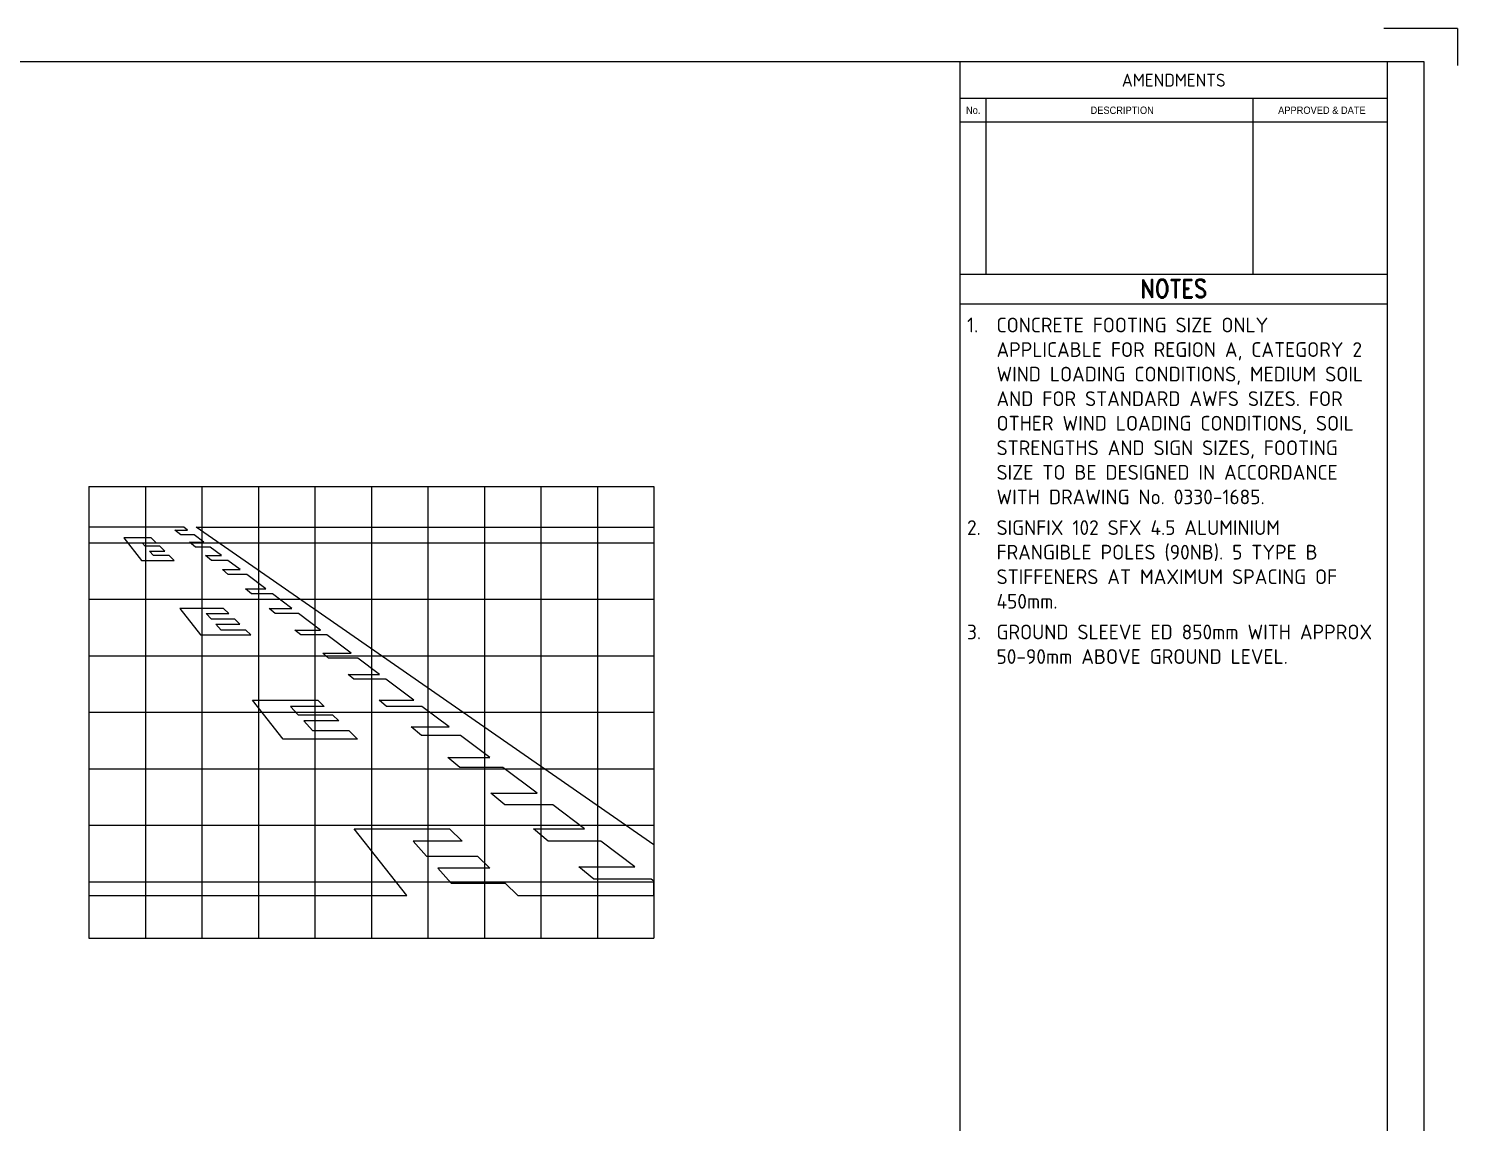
# Model space of a CAD drawing. Header units: inches. Extents: x 0 to 420, y 0 to 297.
# Drawn here: x 226.1 to 420, y 148.5 to 297 of the extents above; entities that cross this region are included whole.
import ezdxf
from ezdxf.enums import TextEntityAlignment as Align

# ---------------------------------------------------------------- set-up
doc = ezdxf.new("R2010")
doc.units = ezdxf.units.IN
doc.header["$MEASUREMENT"] = 0
for name, color, linetype in [('grid', 252, 'Continuous'), ('L25', 1, 'Continuous'), ('L50', 7, 'Continuous'), ('TBLK18', 4, 'Continuous'), ('TBLK25', 1, 'Continuous'), ('TBLK35', 3, 'Continuous'), ('TBLK50', 7, 'Continuous')]:
    doc.layers.add(name, color=color, linetype=linetype)
doc.styles.add('HELVL', font='helvl', dxfattribs={"width": 0.8})
doc.styles.add('ISO', font='iso3098b.shx')
doc.styles.add('ROMAND', font='romand')

# ---------------------------------------------------------------- blocks, each defined once
blk = doc.blocks.new('A3BBLK')
at = {"layer": 'TBLK25'}
for q in [(410, 297), (420, 292)]:
    blk.add_line((420, 297), q, dxfattribs=at)
at = {"layer": 'TBLK50'}
for p, q in [((415.5, 292.5), (13, 292.5)), ((352.5, 4.5), (352.5, 292.5)), ((415.5, 4.5), (415.5, 292.5))]:
    blk.add_line(p, q, dxfattribs=at)
blk = doc.blocks.new('TBLK NO LA')
at = {"layer": 'TBLK35'}
blk.add_line((410.5, 37), (410.5, 292.5), dxfattribs=at)
blk.add_blockref('A3BBLK', (0, 0))
at = {"layer": 'TBLK18', "style": 'ISO'}
blk.add_attdef('MR_DIRECTORATE', text='', height=1.5, dxfattribs=at).set_placement((381.5, 68.12), align=Align.CENTER)
for tag, p in [('STREET_NAME', (355.51, 62.1)), ('SUBURB_POSTCODE', (388.49, 62.1)), ('TELEPHONE_NO.', (368.31, 59.84)), ('FAX_NO.', (393.56, 59.84))]:
    blk.add_attdef(tag, p, '', height=1.5, dxfattribs=at)
at = {"layer": 'TBLK25', "style": 'ISO'}
for tag, height, p in [('MR_BRANCH', 2, (381.5, 65.2)), ('ROAD_SECTION', 1.75, (384, 29.88)), ('SLK', 1.75, (384, 26.82)), ('CHAINAGE', 1.75, (384, 19.92)), ('LOCAL_AUTHORITY', 1.75, (384, 17.02))]:
    blk.add_attdef(tag, text='', height=height, dxfattribs=at).set_placement(p, align=Align.CENTER)
for tag, p, height in [('FILE_NUMBER', (371.77, 54.24), 2.5), ('DESIGNED_/_DRAWN', (371.77, 49.49), 2), ('VERIFIED', (371.77, 44.49), 2), ('APPROVED', (371.77, 39.49), 2)]:
    blk.add_attdef(tag, p, '', height=height, dxfattribs=at)
at = {"layer": 'TBLK35', "style": 'ISO', "width": 0.9}
for tag, p in [('ROAD_PROJECT&NUMBER', (384, 32.94)), ('DRAWING_DESCRIPTION', (384, 23))]:
    blk.add_attdef(tag, text='', height=2.5, dxfattribs=at).set_placement(p, align=Align.CENTER)
at = {"layer": 'TBLK50', "style": 'ISO'}
blk.add_attdef('MRWA_DRG_NUMBER', (356.29, 6.08), '', height=5, dxfattribs=at)
blk = doc.blocks.new('a3_vamend')
at = {"layer": 'TBLK25'}
for p, q in [((0, -5), (-58, -5)), ((-54.43, -28.9), (-54.43, -5)), ((-18.22, -28.9), (-18.22, -5)), ((0, -8.2), (-58, -8.2)), ((0, -28.9), (-58, -28.9)), ((0, -32.9), (-58, -32.9))]:
    blk.add_line(p, q, dxfattribs=at)
at = {"layer": 'TBLK18', "style": 'HELVL', "width": 0.9}
for s, p in [('No.', (-56.21, -7.09)), ('DESCRIPTION', (-35.99, -7.09)), ('APPROVED & DATE', (-8.89, -7.09))]:
    blk.add_text(s, height=1, dxfattribs=at).set_placement(p, align=Align.CENTER)
at = {"layer": 'TBLK25', "style": 'ISO'}
blk.add_text('AMENDMENTS', height=1.75, dxfattribs=at).set_placement((-29, -3.38), align=Align.CENTER)
at = {"layer": 'TBLK25', "style": 'ROMAND', "width": 0.85}
blk.add_text('NOTES', height=2.5, dxfattribs=at).set_placement((-29, -32.06), align=Align.CENTER)

msp = doc.modelspace()

# ---------------------------------------------------------------- linework, layer by layer
at = {"layer": 'grid'}
for p, q in [((234.2897423, 234.8502107), (234.2897423, 173.5168606)), ((234.2897423, 234.8502107), (310.9564299, 234.8502107)), ((241.956411, 234.8502107), (241.956411, 173.5168606)), ((249.6230798, 234.8502107), (249.6230798, 173.5168606)), ((257.2897486, 234.8502107), (257.2897486, 173.5168606)), ((264.9564173, 234.8502107), (264.9564173, 173.5168606)), ((272.6230861, 234.8502107), (272.6230861, 173.5168606)), ((280.2897549, 234.8502107), (280.2897549, 173.5168606)), ((287.9564236, 234.8502107), (287.9564236, 173.5168606)), ((295.6230924, 234.8502107), (295.6230924, 173.5168606)), ((303.2897611, 234.8502107), (303.2897611, 173.5168606)), ((310.9564299, 234.8502107), (310.9564299, 173.5168606)), ((234.2897423, 227.1835419), (310.9564299, 227.1835419)), ((234.2897423, 219.5168732), (310.9564299, 219.5168732)), ((234.2897423, 211.8502044), (310.9564299, 211.8502044)), ((234.2897423, 204.1835356), (310.9564299, 204.1835356)), ((234.2897423, 196.5168669), (310.9564299, 196.5168669)), ((234.2897423, 188.8501981), (310.9564299, 188.8501981)), ((234.2897423, 181.1835293), (310.9564299, 181.1835293)), ((234.2897423, 173.5168606), (310.9564299, 173.5168606))]:
    msp.add_line(p, q, dxfattribs=at)
at = {"layer": 'L50'}
for points in [[(234.2897423, 229.3119654), (234.2897423, 179.3119654), (277.4462587, 179.3119654), (270.2948723, 188.3476092), (283.2347096, 188.3476092), (284.9427363, 186.6809426), (278.2783576, 186.6809426), (280.1099606, 184.6640696), (287.00966, 184.6640696), (288.7176867, 182.9974029), (281.6235272, 182.9974029), (283.4568537, 180.9786321), (290.7865553, 180.9786321), (292.494582, 179.3119654), (310.9564299, 179.3119654), (310.9564299, 181.2693233), (310.6021043, 181.5362155), (302.7955822, 181.5362155), (300.7967394, 183.2028822), (308.3894408, 183.2028822), (303.7719743, 186.6809426), (296.6254818, 186.6809426), (294.626639, 188.3476092), (301.5593107, 188.3476092), (297.2338129, 191.6057471), (290.7191358, 191.6057471), (288.8202351, 193.1890805), (295.1317825, 193.1890805), (290.4657339, 196.7037349), (284.6050901, 196.7037349), (283.0060159, 198.0370682), (288.695603, 198.0370682), (284.7370303, 201.0188234), (279.4299799, 201.0188234), (278.0307899, 202.1854901), (283.1881659, 202.1854901), (279.4870595, 204.9733114), (274.6873401, 204.9733114), (273.6879187, 205.8066447), (278.3807277, 205.8066447), (274.5876611, 208.6637342), (270.261395, 208.6637342), (269.4618579, 209.3304008), (273.7025957, 209.3304008), (270.771954, 211.5378773), (266.8144188, 211.5378773), (266.0148817, 212.204544), (269.8868886, 212.204544), (266.5991749, 214.6809814), (263.0448763, 214.6809814), (262.2453392, 215.347648), (265.7141095, 215.347648), (262.7270137, 217.597648), (259.5469014, 217.597648), (258.7473643, 218.2643147), (261.8419483, 218.2643147), (259.1867512, 220.2643153), (256.3487522, 220.2643153), (255.5492151, 220.9309819), (258.3016858, 220.9309819), (255.7096794, 222.8833848), (253.2076873, 222.8833848), (252.4081502, 223.5500515), (254.824614, 223.5500515), (253.1651163, 224.8000515), (250.9090181, 224.8000515), (250.1094809, 225.4667182), (252.2800509, 225.4667182), (250.764292, 226.6084483), (248.7401974, 226.6084483), (247.9406603, 227.275115), (249.8792266, 227.275115), (248.5771121, 228.2559197), (246.7643757, 228.2559197), (245.9648386, 228.9225864), (247.6920467, 228.9225864), (247.1751078, 229.3119654)], [(310.9564299, 186.1840453), (248.8639065, 229.3119654), (310.9564299, 229.3119654)], [(241.903566, 226.735111), (241.4993471, 227.1802173), (243.4384316, 227.1802173), (242.755221, 227.846884), (239.0326199, 227.846884), (241.444078, 224.8000515), (245.8776637, 224.8000515), (245.194453, 225.4667182), (243.0554442, 225.4667182), (242.5089926, 226.0684443), (244.5777944, 226.0684443), (243.8945838, 226.735111)], [(250.92584, 216.8002174), (250.2016614, 217.597648), (253.2588019, 217.597648), (252.5755913, 218.2643147), (246.6168781, 218.2643147), (249.4529573, 214.6809814), (256.2478486, 214.6809814), (255.5646379, 215.347648), (252.2449763, 215.347648), (251.5312667, 216.1335507), (254.7592323, 216.1335507), (254.0760216, 216.8002174)], [(267.3489072, 203.8487358), (268.2029205, 203.0154025), (263.4443815, 203.0154025), (264.6478586, 201.6901915), (269.5610179, 201.6901915), (270.7566365, 200.5235249), (260.6580739, 200.5235249), (256.476675, 205.8066447), (265.3424108, 205.8066447), (266.1964241, 204.9733114), (261.6663262, 204.9733114), (262.6875982, 203.8487358)]]:
    msp.add_lwpolyline(points, close=True, dxfattribs=at)

# ---------------------------------------------------------------- block references
at = {"layer": 'L25'}
for name, p in [('TBLK NO LA', (0.0000004, -0.0000001)), ('a3_vamend', (410.5000002, 292.5))]:
    msp.add_blockref(name, p, dxfattribs=at)

# ---------------------------------------------------------------- texts
at = {"layer": 'L25', "insert": (353.4546417, 257.7563835), "char_height": 2, "width": 54.897932157, "attachment_point": 1, "style": 'ISO'}
msp.add_mtext('\\pi-4,l4,t4;1.^ICONCRETE FOOTING SIZE ONLY APPLICABLE FOR REGION A, CATEGORY 2 WIND LOADING CONDITIONS, MEDIUM SOIL AND FOR STANDARD AWFS SIZES. FOR OTHER WIND LOADING CONDITIONS, SOIL STRENGTHS AND SIGN SIZES, FOOTING SIZE TO BE DESIGNED IN ACCORDANCE WITH DRAWING No. 0330-1685.\\P{\\H0.25x;\\P}2.^ISIGNFIX 102 SFX 4.5 ALUMINIUM FRANGIBLE POLES (90NB). 5 TYPE B STIFFENERS AT MAXIMUM SPACING OF 450mm.\\P{\\H0.25x;\\P}3.^IGROUND SLEEVE ED 850mm WITH APPROX 50-90mm ABOVE GROUND LEVEL.', dxfattribs=at)

doc.saveas('drawing.dxf')
